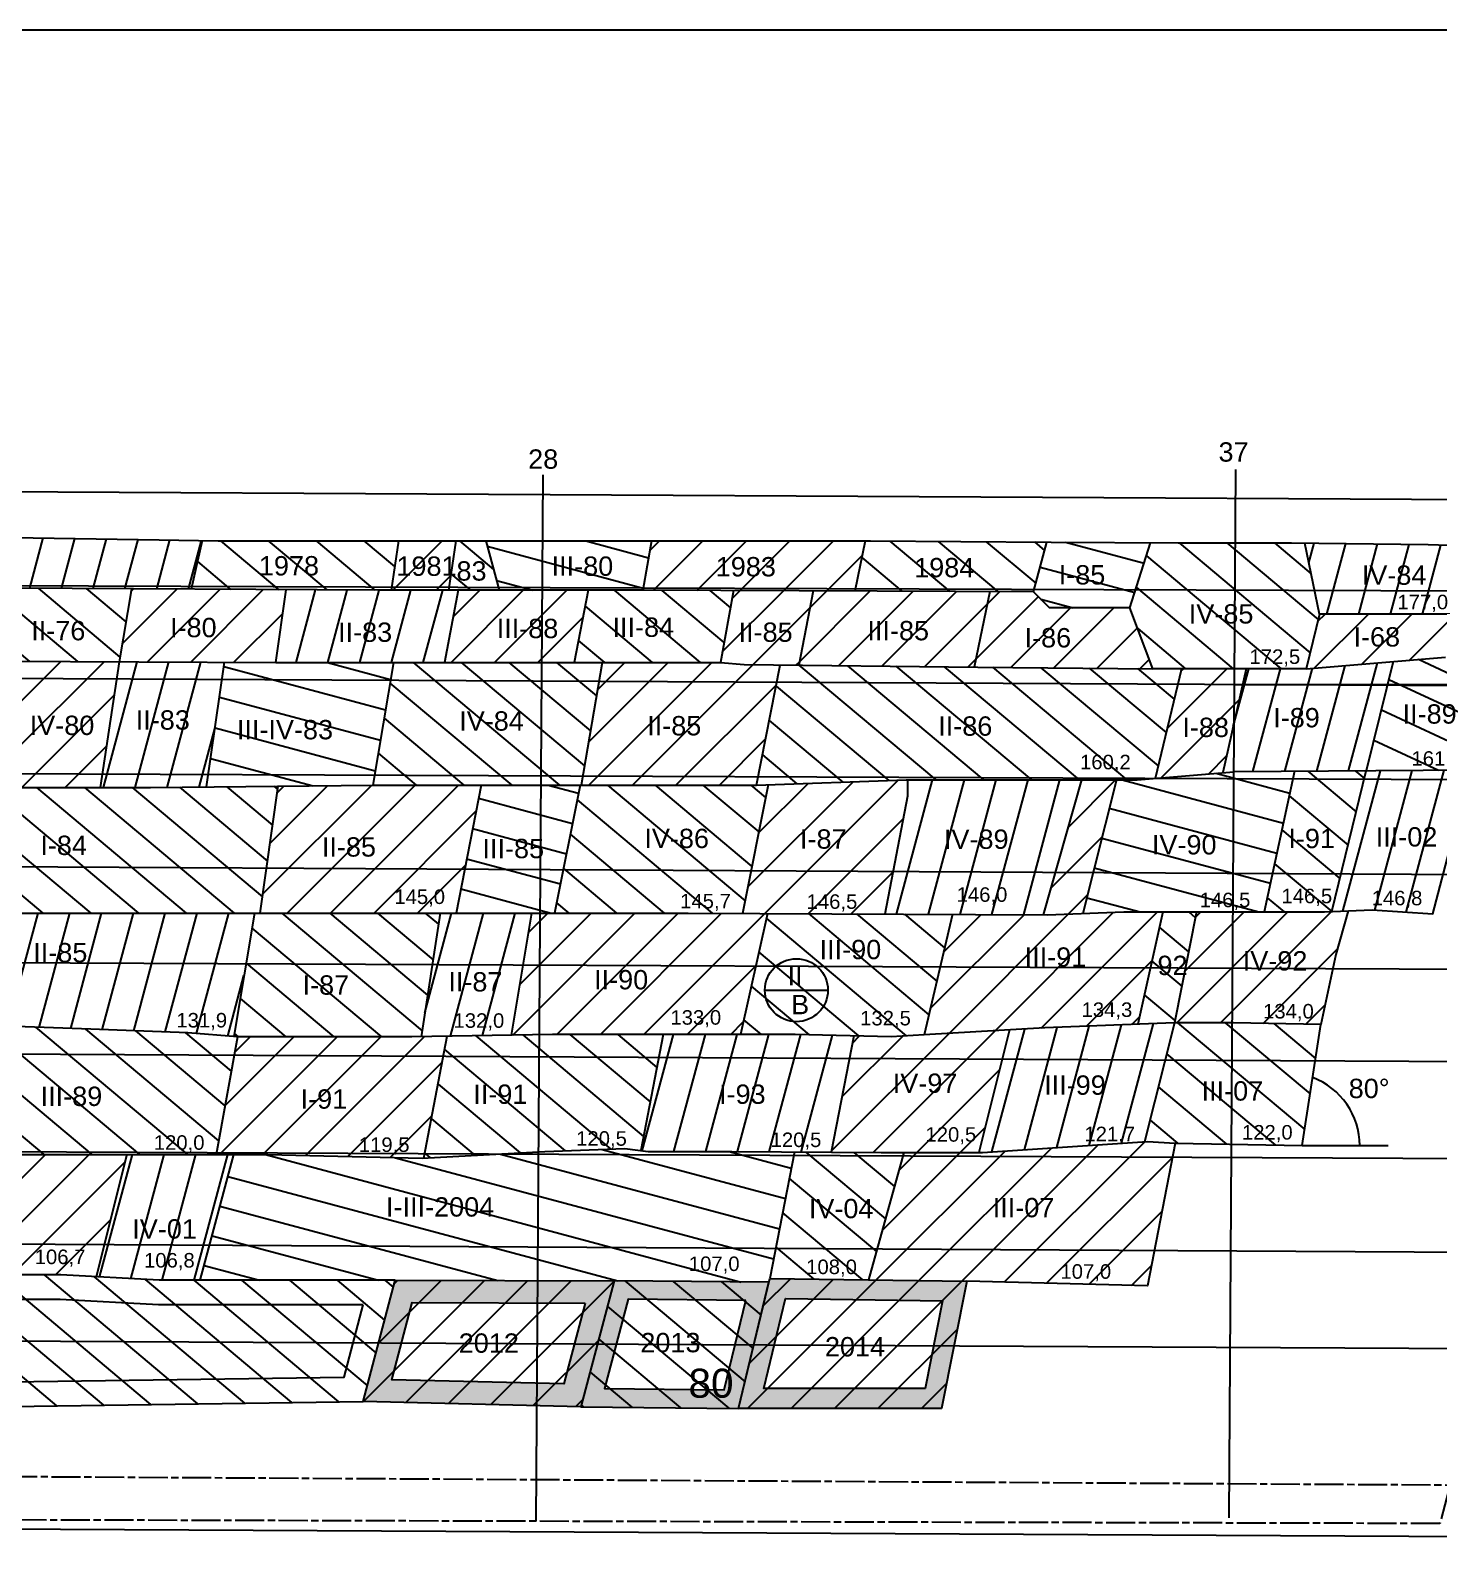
# Model space of a CAD drawing. Header units: millimetres. Extents: x 2676 to 4143, y 514 to 1947.
# Drawn here: x 3362.7 to 3653.8, y 892.8 to 1205.2 of the extents above; entities that cross this region are included whole.
import ezdxf

# ---------------------------------------------------------------- set-up
doc = ezdxf.new("R2010")
doc.units = ezdxf.units.MM
doc.header["$LTSCALE"] = 0.5
doc.linetypes.add('ACAD_ISO08W100', pattern=[36, 24, -3, 6, -3])
doc.layers.add('горный отвод', color=7, linetype='Continuous')
doc.styles.get("Standard").update_dxf_attribs({"font": 'arial.ttf'})
pattern_1 = [(75, (-3797.864, -1736.868), (-6.133629, 1.643501), [])]
pattern_2 = [(140, (-3797.864, -1736.868), (-4.0817013, -4.864382), [])]
pattern_3 = [(45, (-3797.864, -1736.868), (-4.490128, 4.490128), [])]
pattern_4 = [(165, (-3797.864, -1736.868), (-1.643501, -6.133629), [])]

msp = doc.modelspace()

# ---------------------------------------------------------------- hatches: boundary and pattern name
at = {"layer": 'горный отвод', "ltscale": 0.5}
h = msp.add_hatch(dxfattribs=at)
h.set_pattern_fill('ANSI31', color=256, scale=2, angle=30)
h.set_pattern_definition(pattern_1)
h.paths.add_polyline_path([(3358.37, 1089.8), (3358.44, 1100.29), (3341.78, 1100.47), (3325.5, 1100.89), (3293.31, 1101.73), (3274.8, 1101.73), (3273.52, 1089.8)])
h.paths.add_polyline_path([(3358.98, 1100.28), (3358.44, 1100.29), (3358.37, 1089.8), (3358.7, 1089.8), (3396.01, 1089.58), (3398.26, 1099.64), (3389.37, 1099.82)])
h = msp.add_hatch(dxfattribs=at)
h.set_pattern_fill('ANSI31', color=256, scale=2, angle=95)
h.set_pattern_definition(pattern_2)
h.paths.add_polyline_path([(3438.84, 1099.57), (3422.63, 1099.57), (3401.56, 1099.57), (3398.26, 1099.64), (3396.01, 1089.58), (3434.71, 1089.36), (3437.29, 1089.36)])
h = msp.add_hatch(dxfattribs=at)
h.set_pattern_fill('ANSI31', color=256, scale=2)
h.set_pattern_definition(pattern_3)
h.paths.add_polyline_path([(3437.29, 1089.36), (3449.17, 1089.36), (3450.69, 1099.57), (3441.59, 1099.57), (3438.84, 1099.57)])
h = msp.add_hatch(dxfattribs=at)
h.set_pattern_fill('ANSI31', color=256, scale=2, angle=95)
h.set_pattern_definition(pattern_2)
h.paths.add_polyline_path([(3449.17, 1089.36), (3459.62, 1089.36), (3456.88, 1099.57), (3450.69, 1099.57)])
h = msp.add_hatch(dxfattribs=at)
h.set_pattern_fill('ANSI31', color=256, scale=2, angle=120)
h.set_pattern_definition(pattern_4)
h.paths.add_polyline_path([(3468.62, 1099.57), (3462.78, 1099.57), (3456.88, 1099.57), (3459.62, 1089.36), (3468.56, 1089.36)])
h.paths.add_polyline_path([(3489.33, 1089.36), (3491.13, 1099.57), (3468.62, 1099.57), (3468.56, 1089.36)])
h = msp.add_hatch(dxfattribs=at)
h.set_pattern_fill('ANSI31', color=256, scale=2)
h.set_pattern_definition(pattern_3)
h.paths.add_polyline_path([(3533.16, 1089.2), (3535.3, 1099.57), (3491.72, 1099.57), (3491.13, 1099.57), (3489.33, 1089.36)])
h = msp.add_hatch(dxfattribs=at)
h.set_pattern_fill('ANSI31', color=256, scale=2, angle=95)
h.set_pattern_definition(pattern_2)
h.paths.add_polyline_path([(3570.08, 1089.06), (3572.8, 1099.33), (3536.38, 1099.57), (3535.3, 1099.57), (3533.16, 1089.2)])
h = msp.add_hatch(dxfattribs=at)
h.set_pattern_fill('ANSI31', color=256, scale=2, angle=120)
h.set_pattern_definition(pattern_4)
h.paths.add_polyline_path([(3573.7, 1099.32), (3572.8, 1099.33), (3570.08, 1089.06), (3573.36, 1085.73), (3589.99, 1085.73), (3594.28, 1099.18)])
h = msp.add_hatch(dxfattribs=at)
h.set_pattern_fill('ANSI31', color=256, scale=2, angle=95)
h.set_pattern_definition(pattern_2)
h.paths.add_polyline_path([(3611.81, 1099.14), (3599.99, 1099.14), (3594.28, 1099.18), (3589.99, 1085.73), (3594.71, 1073.15), (3611.64, 1073.15)])
h.paths.add_polyline_path([(3611.64, 1073.15), (3626.42, 1073.15), (3629.2, 1084.45), (3626.15, 1099.11), (3623.37, 1099.14), (3611.81, 1099.14)])
h = msp.add_hatch(dxfattribs=at)
h.set_pattern_fill('ANSI31', color=256, scale=2, angle=30)
h.set_pattern_definition(pattern_1)
h.paths.add_polyline_path([(3629.2, 1084.45), (3657.95, 1084.45), (3659.4, 1089.14), (3661.73, 1098.48), (3651.64, 1098.81), (3626.15, 1099.11)])
h = msp.add_hatch(dxfattribs=at)
h.set_pattern_fill('ANSI31', color=256, scale=2, angle=95)
h.set_pattern_definition(pattern_2)
h.paths.add_polyline_path([(3356.19, 1074.69), (3356.89, 1074.69), (3358.27, 1074.68), (3358.34, 1085.68)])
h.paths.add_polyline_path([(3381.1, 1074.58), (3383.64, 1089.66), (3359.15, 1089.8), (3358.34, 1085.68), (3358.27, 1074.68)])
h = msp.add_hatch(dxfattribs=at)
h.set_pattern_fill('ANSI31', color=256, scale=2)
h.set_pattern_definition(pattern_3)
h.paths.add_polyline_path([(3413.51, 1074.44), (3415.61, 1089.47), (3383.64, 1089.66), (3381.1, 1074.58)])
h = msp.add_hatch(dxfattribs=at)
h.set_pattern_fill('ANSI31', color=256, scale=2, angle=30)
h.set_pattern_definition(pattern_1)
h.paths.add_polyline_path([(3448.33, 1074.44), (3451.16, 1089.36), (3434.71, 1089.36), (3415.61, 1089.47), (3413.51, 1074.44)])
h = msp.add_hatch(dxfattribs=at)
h.set_pattern_fill('ANSI31', color=256, scale=2)
h.set_pattern_definition(pattern_3)
h.paths.add_polyline_path([(3451.16, 1089.36), (3448.33, 1074.44), (3468.46, 1074.44), (3468.56, 1089.36)])
h.paths.add_polyline_path([(3468.46, 1074.44), (3470.05, 1074.44), (3475.11, 1074.44), (3478.04, 1089.36), (3468.56, 1089.36)])
h = msp.add_hatch(dxfattribs=at)
h.set_pattern_fill('ANSI31', color=256, scale=2, angle=95)
h.set_pattern_definition(pattern_2)
h.paths.add_polyline_path([(3478.04, 1089.36), (3475.11, 1074.44), (3505.35, 1074.44), (3508.06, 1089.29), (3489.33, 1089.36)])
h = msp.add_hatch(dxfattribs=at)
h.set_pattern_fill('ANSI31', color=256, scale=2)
h.set_pattern_definition(pattern_3)
h.paths.add_polyline_path([(3508.06, 1089.29), (3505.35, 1074.44), (3510.26, 1073.99), (3521.55, 1073.87), (3524.56, 1089.23)])
h = msp.add_hatch(dxfattribs=at)
h.set_pattern_fill('ANSI31', color=256, scale=2)
h.set_pattern_definition(pattern_3)
h.paths.add_polyline_path([(3524.56, 1089.23), (3521.55, 1073.87), (3557.79, 1073.48), (3561.06, 1089.09)])
h = msp.add_hatch(dxfattribs=at)
h.set_pattern_fill('ANSI31', color=256, scale=2)
h.set_pattern_definition(pattern_3)
h.paths.add_polyline_path([(3573.36, 1085.73), (3570.08, 1089.06), (3561.06, 1089.09), (3557.79, 1073.48), (3558.55, 1073.47), (3594.71, 1073.15), (3589.99, 1085.73)])
h = msp.add_hatch(dxfattribs=at)
h.set_pattern_fill('ANSI31', color=256, scale=2, angle=110)
h.set_pattern_definition([(155, (-3797.864, -1736.868), (-2.683626, -5.7550544), [])])
h.paths.add_polyline_path([(3660.38, 1052.19), (3665.39, 1071.83), (3670.18, 1089.14), (3667.05, 1089.14), (3663.64, 1075.55), (3655.19, 1075.55), (3644.43, 1074.65), (3638.84, 1052.04)])
h.paths.add_polyline_path([(3655.19, 1075.55), (3663.64, 1075.55), (3667.05, 1089.14), (3659.4, 1089.14)], flags=17)
h = msp.add_hatch(dxfattribs=at)
h.set_pattern_fill('ANSI31', color=256, scale=2)
h.set_pattern_definition(pattern_3)
h.paths.add_polyline_path([(3629.2, 1084.45), (3626.42, 1073.15), (3655.19, 1075.55), (3657.95, 1084.45)])
h = msp.add_hatch(dxfattribs=at)
h.set_pattern_fill('ANSI31', color=256, scale=2)
h.set_pattern_definition(pattern_3)
h.paths.add_polyline_path([(3358.11, 1048.58), (3377.15, 1048.58), (3381.1, 1074.58), (3362.32, 1074.66)])
h = msp.add_hatch(dxfattribs=at)
h.set_pattern_fill('ANSI31', color=256, scale=2, angle=30)
h.set_pattern_definition(pattern_1)
h.paths.add_polyline_path([(3402.89, 1074.49), (3381.1, 1074.58), (3377.15, 1048.58), (3387.59, 1048.58), (3399.13, 1048.7)])
h = msp.add_hatch(dxfattribs=at)
h.set_pattern_fill('ANSI31', color=256, scale=2, angle=120)
h.set_pattern_definition(pattern_4)
h.paths.add_polyline_path([(3413.51, 1074.44), (3402.89, 1074.49), (3399.13, 1048.7), (3433.53, 1049.07), (3437.78, 1074.44)])
h = msp.add_hatch(dxfattribs=at)
h.set_pattern_fill('ANSI31', color=256, scale=2, angle=95)
h.set_pattern_definition(pattern_2)
h.paths.add_polyline_path([(3468.3, 1049.07), (3468.46, 1074.44), (3437.78, 1074.44), (3433.53, 1049.07)])
h.paths.add_polyline_path([(3480.91, 1074.44), (3470.05, 1074.44), (3468.46, 1074.44), (3468.3, 1049.07), (3476.58, 1049.07)])
h = msp.add_hatch(dxfattribs=at)
h.set_pattern_fill('ANSI31', color=256, scale=2)
h.set_pattern_definition(pattern_3)
h.paths.add_polyline_path([(3480.91, 1074.44), (3476.58, 1049.07), (3478.26, 1049.07), (3512.79, 1049.07), (3517.74, 1073.91), (3510.26, 1073.99), (3505.35, 1074.44)])
h = msp.add_hatch(dxfattribs=at)
h.set_pattern_fill('ANSI31', color=256, scale=2, angle=30)
h.set_pattern_definition(pattern_1)
h.paths.add_polyline_path([(3611.5, 1051.86), (3638.84, 1052.04), (3644.43, 1074.65), (3626.42, 1073.15), (3614.03, 1073.15), (3611.57, 1062.2)])
h.paths.add_polyline_path([(3609.19, 1051.67), (3611.5, 1051.86), (3611.57, 1062.2)])
h = msp.add_hatch(dxfattribs=at)
h.set_pattern_fill('ANSI31', color=256, scale=2, angle=95)
h.set_pattern_definition(pattern_2)
h.paths.add_polyline_path([(3543.75, 1050.14), (3591.48, 1050.14), (3595.18, 1050.46), (3600.67, 1073.15), (3594.71, 1073.15), (3558.55, 1073.47), (3517.74, 1073.91), (3512.79, 1049.07)])
h = msp.add_hatch(dxfattribs=at)
h.set_pattern_fill('ANSI31', color=256, scale=2)
h.set_pattern_definition(pattern_3)
h.paths.add_polyline_path([(3595.18, 1050.46), (3609.19, 1051.67), (3611.57, 1062.2), (3611.64, 1073.15), (3600.67, 1073.15)])
h.paths.add_polyline_path([(3611.57, 1062.2), (3614.03, 1073.15), (3611.64, 1073.15)])
h = msp.add_hatch(dxfattribs=at)
h.set_pattern_fill('ANSI31', color=256, scale=2)
h.set_pattern_definition(pattern_3)
h.paths.add_polyline_path([(3515.2, 1049.16), (3509.96, 1022.56), (3539.33, 1022.43), (3544.06, 1046.77), (3544.06, 1050.14), (3543.75, 1050.14)])
h = msp.add_hatch(dxfattribs=at)
h.set_pattern_fill('ANSI31', color=256, scale=2, angle=30)
h.set_pattern_definition(pattern_1)
h.paths.add_polyline_path([(3544.06, 1050.14), (3544.06, 1046.77), (3539.33, 1022.43), (3572.1, 1022.29), (3580, 1050.14)])
h = msp.add_hatch(dxfattribs=at)
h.set_pattern_fill('ANSI31', color=256, scale=2)
h.set_pattern_definition(pattern_3)
h.paths.add_polyline_path([(3587.2, 1050.14), (3580, 1050.14), (3572.1, 1022.29), (3572.92, 1022.29), (3580.27, 1022.55)])
h = msp.add_hatch(dxfattribs=at)
h.set_pattern_fill('ANSI31', color=256, scale=2, angle=120)
h.set_pattern_definition(pattern_4)
h.paths.add_polyline_path([(3611.32, 1022.86), (3617.75, 1022.86), (3624.03, 1051.94), (3611.5, 1051.86)])
h.paths.add_polyline_path([(3591.48, 1050.14), (3587.2, 1050.14), (3580.27, 1022.55), (3588.76, 1022.86), (3611.32, 1022.86), (3611.5, 1051.86), (3611.45, 1051.86)])
h = msp.add_hatch(dxfattribs=at)
h.set_pattern_fill('ANSI31', color=256, scale=2, angle=95)
h.set_pattern_definition(pattern_2)
h.paths.add_polyline_path([(3617.75, 1022.86), (3620.63, 1022.86), (3630.18, 1022.86), (3631.69, 1022.92), (3638.84, 1052.04), (3624.03, 1051.94)])
h = msp.add_hatch(dxfattribs=at)
h.set_pattern_fill('ANSI31', color=256, scale=2, angle=30)
h.set_pattern_definition(pattern_1)
h.paths.add_polyline_path([(3631.69, 1022.92), (3640.05, 1023.27), (3652.6, 1022.45), (3660.38, 1052.19), (3638.84, 1052.04)])
h = msp.add_hatch(dxfattribs=at)
h.set_pattern_fill('ANSI31', color=256, scale=2, angle=95)
h.set_pattern_definition(pattern_2)
h.paths.add_polyline_path([(3335.19, 1048.58), (3331.99, 1048.58), (3327.67, 1022.61), (3332.56, 1022.61), (3357.94, 1022.61), (3358.11, 1048.58)])
h.paths.add_polyline_path([(3387.49, 1022.61), (3410.25, 1022.61), (3413.97, 1048.86), (3387.59, 1048.58), (3358.11, 1048.58), (3357.94, 1022.61)])
h = msp.add_hatch(dxfattribs=at)
h.set_pattern_fill('ANSI31', color=256, scale=2)
h.set_pattern_definition(pattern_3)
h.paths.add_polyline_path([(3413.97, 1048.86), (3410.25, 1022.61), (3449.17, 1022.61), (3450.72, 1022.61), (3455.9, 1049.07), (3433.53, 1049.07)])
h = msp.add_hatch(dxfattribs=at)
h.set_pattern_fill('ANSI31', color=256, scale=2, angle=120)
h.set_pattern_definition(pattern_4)
h.paths.add_polyline_path([(3476.38, 1049.07), (3468.3, 1049.07), (3468.13, 1022.61), (3471.08, 1022.61)])
h.paths.add_polyline_path([(3468.3, 1049.07), (3455.9, 1049.07), (3450.72, 1022.61), (3468.13, 1022.61)])
h = msp.add_hatch(dxfattribs=at)
h.set_pattern_fill('ANSI31', color=256, scale=2, angle=95)
h.set_pattern_definition(pattern_2)
h.paths.add_polyline_path([(3498.69, 1022.61), (3509.96, 1022.56), (3515.2, 1049.16), (3512.79, 1049.07), (3478.26, 1049.07), (3476.38, 1049.07), (3471.08, 1022.61)])
h = msp.add_hatch(dxfattribs=at)
h.set_pattern_fill('ANSI31', color=256, scale=2, angle=30)
h.set_pattern_definition(pattern_1)
h.paths.add_polyline_path([(3357.94, 1022.61), (3357.79, 999.22), (3375.27, 998.59), (3395.27, 997.87), (3404.8, 997.1), (3409.05, 1022.61), (3387.49, 1022.61)])
h.paths.add_polyline_path([(3353.89, 999.36), (3357.79, 999.22), (3357.94, 1022.61), (3332.56, 1022.61), (3314.03, 1022.61), (3310.45, 999.36), (3328.04, 999.36)])
h = msp.add_hatch(dxfattribs=at)
h.set_pattern_fill('ANSI31', color=256, scale=2, angle=95)
h.set_pattern_definition(pattern_2)
h.paths.add_polyline_path([(3409.05, 1022.61), (3404.8, 997.1), (3405.55, 997.04), (3441.56, 997.04), (3443.52, 997.07), (3447.47, 1022.61)])
h = msp.add_hatch(dxfattribs=at)
h.set_pattern_fill('ANSI31', color=256, scale=2, angle=30)
h.set_pattern_definition(pattern_1)
h.paths.add_polyline_path([(3443.52, 997.07), (3462.09, 997.39), (3466.35, 1022.61), (3449.17, 1022.61), (3447.47, 1022.61)])
h = msp.add_hatch(dxfattribs=at)
h.set_pattern_fill('ANSI31', color=256, scale=2)
h.set_pattern_definition(pattern_3)
h.paths.add_polyline_path([(3493.56, 997.54), (3509.49, 997.54), (3515.1, 1022.54), (3498.69, 1022.61), (3468.13, 1022.61), (3467.97, 997.49), (3470.69, 997.54)])
h.paths.add_polyline_path([(3468.13, 1022.61), (3466.35, 1022.61), (3462.09, 997.39), (3467.97, 997.49)])
h = msp.add_hatch(dxfattribs=at)
h.set_pattern_fill('ANSI31', color=256, scale=2, angle=95)
h.set_pattern_definition(pattern_2)
h.paths.add_polyline_path([(3515.1, 1022.54), (3509.49, 997.54), (3520.84, 997.54), (3540.66, 997.07), (3547.47, 997.46), (3553.34, 1022.37)])
h = msp.add_hatch(dxfattribs=at)
h.set_pattern_fill('ANSI31', color=256, scale=2)
h.set_pattern_definition(pattern_3)
h.paths.add_polyline_path([(3572.92, 1022.29), (3553.34, 1022.37), (3547.47, 997.46), (3572.44, 998.88), (3591.66, 999.65), (3596.78, 1022.86), (3588.76, 1022.86)])
h = msp.add_hatch(dxfattribs=at)
h.set_pattern_fill('ANSI31', color=256, scale=2, angle=95)
h.set_pattern_definition(pattern_2)
h.paths.add_polyline_path([(3603.74, 1022.86), (3596.78, 1022.86), (3591.66, 999.65), (3599.19, 999.95)])
h = msp.add_hatch(dxfattribs=at)
h.set_pattern_fill('ANSI31', color=256, scale=2)
h.set_pattern_definition(pattern_3)
h.paths.add_polyline_path([(3611.17, 999.95), (3611.39, 999.95), (3629.44, 999.58), (3632.54, 1014.04), (3635.12, 1023.07), (3630.18, 1022.86), (3620.63, 1022.86), (3611.32, 1022.86)])
h.paths.add_polyline_path([(3611.32, 1022.86), (3603.74, 1022.86), (3599.19, 999.95), (3611.17, 999.95)])
h = msp.add_hatch(dxfattribs=at)
h.set_pattern_fill('ANSI31', color=256, scale=2, angle=30)
h.set_pattern_definition(pattern_1)
h.paths.add_polyline_path([(3558.8, 973.11), (3559.52, 973.11), (3593.03, 975.36), (3599.19, 999.95), (3572.44, 998.88), (3565.08, 998.46)])
h = msp.add_hatch(dxfattribs=at)
h.set_pattern_fill('ANSI31', color=256, scale=2, angle=95)
h.set_pattern_definition(pattern_2)
h.paths.add_polyline_path([(3629.44, 999.58), (3611.39, 999.95), (3611.17, 999.95), (3611.01, 974.84), (3625.61, 974.55)])
h.paths.add_polyline_path([(3593.03, 975.36), (3593.6, 975.39), (3599.33, 975.08), (3611.01, 974.84), (3611.17, 999.95), (3599.19, 999.95)])
h = msp.add_hatch(dxfattribs=at)
h.set_pattern_fill('ANSI31', color=256, scale=2, angle=95)
h.set_pattern_definition(pattern_2)
h.paths.add_polyline_path([(3357.79, 999.22), (3357.62, 972.69), (3401.15, 972.69), (3405.55, 997.04), (3395.27, 997.87), (3375.27, 998.59)])
h.paths.add_polyline_path([(3357.79, 999.22), (3353.89, 999.36), (3353.39, 999.36), (3348.49, 972.69), (3357.62, 972.69)])
h = msp.add_hatch(dxfattribs=at)
h.set_pattern_fill('ANSI31', color=256, scale=2)
h.set_pattern_definition(pattern_3)
h.paths.add_polyline_path([(3401.15, 972.69), (3411.82, 972.69), (3443.74, 971.92), (3444.09, 971.94), (3448.89, 997.16), (3441.56, 997.04), (3405.55, 997.04)])
h = msp.add_hatch(dxfattribs=at)
h.set_pattern_fill('ANSI31', color=256, scale=2, angle=95)
h.set_pattern_definition(pattern_2)
h.paths.add_polyline_path([(3467.81, 973.24), (3469.1, 973.31), (3485.62, 973.95), (3488.93, 973.51), (3493.56, 997.54), (3470.69, 997.54), (3467.97, 997.49)])
h.paths.add_polyline_path([(3467.97, 997.49), (3448.89, 997.16), (3444.09, 971.94), (3467.81, 973.24)])
h = msp.add_hatch(dxfattribs=at)
h.set_pattern_fill('ANSI31', color=256, scale=2, angle=30)
h.set_pattern_definition(pattern_1)
h.paths.add_polyline_path([(3528.28, 973.17), (3532.92, 997.25), (3520.84, 997.54), (3493.56, 997.54), (3488.93, 973.51), (3490.4, 973.31), (3507.74, 973.31)])
h = msp.add_hatch(dxfattribs=at)
h.set_pattern_fill('ANSI31', color=256, scale=2)
h.set_pattern_definition(pattern_3)
h.paths.add_polyline_path([(3540.66, 997.07), (3532.92, 997.25), (3528.28, 973.17), (3538.58, 973.11), (3558.8, 973.11), (3565.08, 998.46), (3547.47, 997.46)])
h = msp.add_hatch(dxfattribs=at)
h.set_pattern_fill('ANSI31', color=256, scale=2)
h.set_pattern_definition(pattern_3)
h.paths.add_polyline_path([(3593.61, 945.57), (3599.33, 975.08), (3593.6, 975.39), (3559.52, 973.11), (3543.27, 973.11), (3535.95, 946.79), (3556.32, 946.49)])
h = msp.add_hatch(dxfattribs=at)
h.set_pattern_fill('ANSI31', color=256, scale=2)
h.set_pattern_definition(pattern_3)
h.paths.add_polyline_path([(3319.73, 972.69), (3315.75, 953.74), (3315.2, 947.66), (3320.66, 947.8), (3357.46, 947.8), (3357.62, 972.69)])
h.paths.add_polyline_path([(3357.46, 947.8), (3369.05, 947.8), (3376.33, 947.41), (3382.67, 972.69), (3357.62, 972.69)])
h = msp.add_hatch(dxfattribs=at)
h.set_pattern_fill('ANSI31', color=256, scale=2, angle=30)
h.set_pattern_definition(pattern_1)
h.paths.add_polyline_path([(3376.33, 947.41), (3389.36, 946.71), (3397.83, 946.71), (3404.8, 972.69), (3382.67, 972.69)])
h = msp.add_hatch(dxfattribs=at)
h.set_pattern_fill('ANSI31', color=256, scale=2, angle=120)
h.set_pattern_definition(pattern_4)
h.paths.add_polyline_path([(3438.15, 946.71), (3467.64, 946.64), (3467.81, 973.24), (3443.74, 971.92), (3411.82, 972.69), (3404.8, 972.69), (3397.83, 946.71)])
h.paths.add_polyline_path([(3467.64, 946.64), (3483.39, 946.6), (3515.39, 946.28), (3515.58, 947.09), (3520.66, 973.23), (3507.74, 973.31), (3490.4, 973.31), (3485.62, 973.95), (3469.1, 973.31), (3467.81, 973.24)])
h = msp.add_hatch(dxfattribs=at)
h.set_pattern_fill('ANSI31', color=256, scale=2, angle=95)
h.set_pattern_definition(pattern_2)
h.paths.add_polyline_path([(3515.58, 947.09), (3535.95, 946.79), (3543.27, 973.11), (3538.58, 973.11), (3520.66, 973.23)])
h = msp.add_hatch(color=3, dxfattribs=at)
h.dxf.hatch_style = 1
h.paths.add_polyline_path([(3270.57, 946.8), (3182.6, 948.04), (3187.9, 919.97), (3218.91, 919.97), (3255.1, 920.42), (3275.05, 920.01)])
h.paths.add_polyline_path([(3266.57, 942.14), (3269.46, 924.84), (3255.11, 925.13), (3218.88, 924.68), (3191.8, 924.68), (3188.3, 943.24)], flags=16)
h.paths.add_polyline_path([(3467.64, 946.64), (3438.15, 946.71), (3431.5, 921.66), (3467.47, 920.79), (3467.5, 925.4), (3437.46, 926.13), (3441.69, 942.1), (3467.61, 942.03)])
h.paths.add_polyline_path([(3483.39, 946.6), (3467.64, 946.64), (3467.61, 942.03), (3477.41, 942), (3473.01, 925.27), (3467.5, 925.4), (3467.47, 920.79), (3476.54, 920.57)])
h = msp.add_hatch(dxfattribs=at)
h.set_pattern_fill('ANSI31', color=256, scale=2, angle=95)
h.set_pattern_definition(pattern_2)
h.paths.add_polyline_path([(3357.46, 947.8), (3320.66, 947.8), (3293.53, 947.11), (3270.57, 946.8), (3275.05, 920.01), (3321.28, 920.01), (3357.28, 920.6)])
h.paths.add_polyline_path([(3438.15, 946.71), (3397.83, 946.71), (3389.36, 946.71), (3369.05, 947.8), (3357.46, 947.8), (3357.28, 920.6), (3363.57, 920.7), (3431.5, 921.66)])
h = msp.add_hatch(dxfattribs=at)
h.set_pattern_fill('ANSI31', color=256, scale=2)
h.set_pattern_definition(pattern_3)
h.paths.add_polyline_path([(3438.15, 946.71), (3431.5, 921.66), (3467.47, 920.79), (3467.64, 946.64)])
h.paths.add_polyline_path([(3483.39, 946.6), (3467.64, 946.64), (3467.47, 920.79), (3472.02, 920.68), (3476.54, 920.57)])
h = msp.add_hatch(dxfattribs=at)
h.set_pattern_fill('ANSI31', color=256, scale=2, angle=95)
h.set_pattern_definition(pattern_2)
h.paths.add_polyline_path([(3515.39, 946.28), (3483.39, 946.6), (3476.54, 920.57), (3509.13, 920.21)])
h = msp.add_hatch(color=30, dxfattribs=at)
h.dxf.hatch_style = 1
h.paths.add_polyline_path([(3515.39, 946.28), (3483.39, 946.6), (3476.54, 920.57), (3509.13, 920.21)])
h.paths.add_polyline_path([(3510.59, 942.53), (3506.15, 924.04), (3481.44, 924.31), (3486.3, 942.78)], flags=16)
h = msp.add_hatch(dxfattribs=at)
h.set_pattern_fill('ANSI31', color=256, scale=2)
h.set_pattern_definition(pattern_3)
h.paths.add_polyline_path([(3515.58, 947.09), (3509.13, 920.21), (3551.05, 920.21), (3556.32, 946.49)])
h = msp.add_hatch(color=5, dxfattribs=at)
h.dxf.hatch_style = 1
h.paths.add_polyline_path([(3515.58, 947.09), (3509.13, 920.21), (3551.05, 920.21), (3556.32, 946.49)])
h.paths.add_polyline_path([(3551.29, 942.43), (3547.67, 924.35), (3514.37, 924.35), (3518.83, 942.91)], flags=16)

# ---------------------------------------------------------------- linework, layer by layer
for p, q in [((3798.69, 1205.16), (3098.35, 1205.16)), ((3829.33, 1107.2), (2693.59, 1113.24)), ((3467.32, 896.88), (3468.71, 1113.21)), ((3610.51, 897.57), (3611.9, 1114.33)), ((3398.26, 1099.64), (3396.01, 1089.58)), ((3438.84, 1099.57), (3437.29, 1089.36)), ((3450.69, 1099.57), (3449.17, 1089.36)), ((3456.88, 1099.57), (3459.62, 1089.36)), ((3491.13, 1099.57), (3489.33, 1089.36)), ((3535.3, 1099.57), (3533.16, 1089.2)), ((2694.54, 1092.76), (3829.56, 1088.65)), ((3383.64, 1089.66), (3381.1, 1074.58)), ((3413.51, 1074.44), (3415.61, 1089.47)), ((3451.16, 1089.36), (3448.33, 1074.44)), ((3478.04, 1089.36), (3475.11, 1074.44)), ((3508.06, 1089.29), (3505.35, 1074.44)), ((3524.56, 1089.23), (3521.55, 1073.87)), ((3561.06, 1089.09), (3557.79, 1073.48)), ((3829.51, 1068.75), (2694.74, 1074.5)), ((3381.1, 1074.58), (3377.15, 1048.58)), ((3399.13, 1048.7), (3402.89, 1074.49)), ((3437.78, 1074.44), (3433.53, 1049.07)), ((3480.91, 1074.44), (3476.58, 1049.07)), ((3644.43, 1074.65), (3638.84, 1052.04)), ((3512.79, 1049.07), (3517.74, 1073.91)), ((3600.67, 1073.15), (3595.18, 1050.46)), ((3614.03, 1073.15), (3609.19, 1051.67)), ((2693.47, 1054.25), (3829.73, 1049.53)), ((3544.06, 1050.14), (3544.06, 1046.77)), ((3580, 1050.14), (3572.1, 1022.29)), ((3587.2, 1050.14), (3580.27, 1022.55)), ((3624.03, 1051.94), (3617.75, 1022.86)), ((3631.69, 1022.92), (3638.84, 1052.04)), ((3410.25, 1022.61), (3413.97, 1048.86)), ((3455.9, 1049.07), (3450.72, 1022.61)), ((3476.38, 1049.07), (3471.08, 1022.61)), ((3515.2, 1049.16), (3509.96, 1022.56)), ((3544.06, 1046.77), (3539.33, 1022.43)), ((3829.89, 1029.59), (2693.11, 1035.87)), ((3409.05, 1022.61), (3404.8, 997.1)), ((3447.47, 1022.61), (3443.52, 997.07)), ((3466.35, 1022.61), (3462.09, 997.39)), ((3515.1, 1022.54), (3509.49, 997.54)), ((3553.34, 1022.37), (3547.47, 997.46)), ((3596.78, 1022.86), (3591.66, 999.65)), ((3603.74, 1022.86), (3599.19, 999.95)), ((2692.95, 1015.46), (3830.17, 1010.25)), ((3514.55, 1006.68), (3527.57, 1006.68)), ((3599.19, 999.95), (3593.03, 975.36)), ((3830.36, 991.05), (2692.39, 996.73)), ((3405.55, 997.04), (3401.15, 972.69)), ((3493.56, 997.54), (3488.93, 973.51)), ((3532.92, 997.25), (3528.28, 973.17)), ((3565.08, 998.46), (3558.8, 973.11)), ((2692.17, 976.54), (3830.07, 971.07)), ((3625.61, 974.55), (3643.34, 974.55)), ((3382.67, 972.69), (3376.33, 947.41)), ((3397.83, 946.71), (3404.8, 972.69)), ((3520.66, 973.23), (3515.58, 947.09)), ((3543.27, 973.11), (3535.95, 946.79)), ((3830.07, 951.51), (2692, 957.9)), ((2692.18, 937.56), (3830.42, 931.72)), ((2692.86, 898.83), (3830.09, 892.84))]:
    msp.add_line(p, q, dxfattribs=at)
at = {"layer": 'горный отвод', "linetype": 'ACAD_ISO08W100', "ltscale": 0.5}
for points in [[(2737.15, 1103.54), (2737.15, 909.81), (3754.3, 903.82), (3754.3, 1107.33), (3754.3, 1107.96)], [(3726.09, 1059.99), (3721.92, 1047.74), (3714.23, 1048.05), (3700.3, 997.18), (3689.95, 998.08), (3675.96, 946.67), (3667.41, 946.67), (3654.07, 896.41), (3127.47, 897.73), (2855.05, 899.87), (2845.06, 950.07), (2836.62, 950.07), (2825.99, 1002.18), (2775.91, 1002.18)]]:
    msp.add_lwpolyline(points, dxfattribs=at)
at = {"layer": 'горный отвод', "ltscale": 0.5}
for points in [[(3358.98, 1100.28), (3389.37, 1099.82), (3401.56, 1099.57), (3422.63, 1099.57), (3441.59, 1099.57), (3462.78, 1099.57), (3491.72, 1099.57), (3536.38, 1099.57), (3573.7, 1099.32), (3599.99, 1099.14), (3623.37, 1099.14), (3651.64, 1098.81), (3662.28, 1098.46)], [(3589.99, 1085.73), (3573.36, 1085.73), (3570.08, 1089.06), (3572.8, 1099.33)], [(3626.42, 1073.15), (3594.71, 1073.15), (3589.99, 1085.73), (3594.28, 1099.18)], [(3657.95, 1084.45), (3629.2, 1084.45), (3626.15, 1099.11)], [(3570.08, 1089.06), (3489.33, 1089.36), (3434.71, 1089.36), (3358.7, 1089.8)], [(3629.2, 1084.45), (3626.42, 1073.15), (3655.19, 1075.55)], [(2742.01, 1078.7), (2745.59, 1053.02), (2799.65, 1052.5), (2846.98, 1052.5), (2920.14, 1051.99), (2978.48, 1051.64), (3019.95, 1051.39), (3073.68, 1050.73), (3125.1, 1050.13), (3173.59, 1049.57), (3219.68, 1048.58), (3274.91, 1048.58), (3335.19, 1048.58), (3387.59, 1048.58), (3433.53, 1049.07), (3478.26, 1049.07), (3512.79, 1049.07), (3543.75, 1050.14), (3591.48, 1050.14), (3611.45, 1051.86)], [(3356.89, 1074.69), (3413.51, 1074.44), (3470.05, 1074.44), (3505.35, 1074.44), (3510.26, 1073.99), (3558.55, 1073.47), (3594.71, 1073.15)], [(3665.39, 1071.83), (3660.38, 1052.19), (3611.45, 1051.86)], [(3611.62, 1069.86), (3708.67, 1069.86), (3704.79, 1050.82)], [(2747.89, 1052.99), (2753.02, 1027.18), (2808.45, 1026.82), (2874.26, 1026.24), (2942.22, 1025.99), (3002.75, 1025.4), (3080.32, 1024.59), (3140.16, 1024.3), (3215.56, 1023.36), (3275.24, 1022.61), (3332.56, 1022.61), (3387.49, 1022.61), (3449.17, 1022.61), (3498.69, 1022.61), (3572.92, 1022.29), (3588.76, 1022.86), (3620.63, 1022.86), (3630.18, 1022.86), (3640.05, 1023.27), (3652.6, 1022.45), (3660.38, 1052.19)], [(3635.12, 1023.07), (3632.54, 1014.04), (3629.44, 999.58), (3611.39, 999.95), (3599.19, 999.95), (3572.44, 998.88), (3547.47, 997.46), (3540.66, 997.07), (3520.84, 997.54), (3493.56, 997.54), (3470.69, 997.54), (3441.56, 997.04), (3405.55, 997.04), (3395.27, 997.87), (3375.27, 998.59), (3353.89, 999.36)], [(2803.93, 976.13), (2860.92, 975.62), (2958.23, 975.01), (3038.58, 974.45), (3074.43, 974.45), (3140, 974.45), (3196.93, 975.47), (3200.56, 972.69), (3280.46, 972.69), (3411.82, 972.69), (3443.74, 971.92), (3469.1, 973.31), (3485.62, 973.95), (3490.4, 973.31), (3507.74, 973.31), (3538.58, 973.11), (3559.52, 973.11), (3593.6, 975.39), (3599.33, 975.08), (3625.61, 974.55), (3629.44, 999.58)], [(3444.09, 971.94), (3448.89, 997.16)], [(3599.33, 975.08), (3593.61, 945.57), (3556.32, 946.49)], [(3438.15, 946.71), (3397.83, 946.71), (3389.36, 946.71), (3369.05, 947.8), (3320.66, 947.8), (3293.53, 947.11), (3270.57, 946.8), (3275.05, 920.01), (3321.28, 920.01), (3363.57, 920.7), (3431.5, 921.66), (3438.15, 946.71)], [(3483.39, 946.6), (3476.54, 920.57), (3431.5, 921.66), (3438.15, 946.71), (3483.39, 946.6)], [(3515.39, 946.28), (3483.39, 946.6), (3476.54, 920.57), (3509.13, 920.21), (3515.39, 946.28)], [(3556.32, 946.49), (3551.05, 920.21), (3509.13, 920.21), (3515.58, 947.09), (3556.32, 946.49)]]:
    msp.add_lwpolyline(points, dxfattribs=at)
at = {"layer": 'горный отвод', "color": 1, "ltscale": 0.5}
msp.add_lwpolyline([(3611.62, 1069.86), (3669.15, 1069.86)], dxfattribs=at)
at = {"layer": 'горный отвод', "ltscale": 0.5}
for points in [[(3431.56, 941.64), (3397.83, 941.64), (3389.22, 941.64), (3368.92, 942.72), (3320.72, 942.72), (3293.63, 942.04), (3276.54, 941.81), (3279.34, 925.08), (3321.24, 925.08), (3363.5, 925.77), (3427.59, 926.68)], [(3477.41, 942), (3473.01, 925.27), (3437.46, 926.13), (3441.69, 942.1)], [(3510.59, 942.53), (3486.3, 942.78), (3481.44, 924.31), (3506.15, 924.04)], [(3551.29, 942.43), (3547.67, 924.35), (3514.37, 924.35), (3518.83, 942.91)]]:
    msp.add_lwpolyline(points, close=True, dxfattribs=at)
msp.add_circle((3521.06, 1006.68), 6.51, dxfattribs=at)
msp.add_arc((3622.41, 974.53), 15.08, 0.0988, 69.2047, dxfattribs=at)

# ---------------------------------------------------------------- texts
at = {"layer": 'горный отвод', "ltscale": 0.5, "attachment_point": 1}
for s, heights, insert, char_height in [('28', [0], (3465.63, 1118.49), 4), ('37', [0], (3608.3, 1119.96), 4), ('1978', [0], (3409.98, 1096.43), 4), ('1981', [0], (3438.41, 1096.35), 4), ('III-80', [0], (3470.48, 1096.35), 4), ('1983', [0], (3504.4, 1096.23), 4), ('83', [0], (3450.82, 1095.36), 4), ('1984', [0], (3545.4, 1096.05), 4), ('I-85', [0], (3575.28, 1094.56), 4), ('IV-84', [0], (3637.92, 1094.5), 4), ('177,0', [0], (3645.27, 1088.44), 3), ('III-84', [0], (3483.06, 1083.73), 4), ('IV-85', [0], (3602.16, 1086.48), 4), ('II-76', [0], (3362.94, 1083.02), 4), ('I-80', [0], (3391.62, 1083.66), 4), ('II-83', [0], (3426.35, 1082.7), 4), ('III-88', [0], (3459.13, 1083.47), 4), ('II-85', [0], (3509.11, 1082.7), 4), ('III-85', [0], (3535.75, 1083.02), 4), ('I-86', [0], (3568.22, 1081.55), 4), ('I-68', [0], (3636.2, 1081.73), 4), ('172,5', [0], (3614.7, 1077.14), 3), ('I-89', [0], (3619.61, 1065.02), 4), ('II-89', [0], (3646.35, 1065.79), 4), ('II-83', [0], (3384.53, 1064.55), 4), ('III-IV-83', [0], (3405.44, 1062.55), 4), ('IV-84', [0], (3451.39, 1064.34), 4), ('II-85', [0], (3490.23, 1063.36), 4), ('II-86', [0], (3550.38, 1063.29), 4), ('I-88', [0], (3600.83, 1063.02), 4), ('161,3', [0], (3648.18, 1056.09), 3), ('160,2', [0], (3579.68, 1055.35), 3), ('IV-86', [0], (3489.65, 1040.06), 4), ('I-91', [0], (3622.74, 1040.05), 4), ('III-02', [0], (3640.8, 1040.38), 4), ('I-84', [0], (3364.82, 1038.63), 4), ('II-85', [0], (3423, 1038.3), 4), ('III-85', [0], (3456.19, 1037.97), 4), ('I-87', [0], (3521.81, 1039.94), 4), ('IV-89', [0], (3551.56, 1039.9), 4), ('IV-90', [0], (3594.54, 1038.75), 4), ('145,0', [0], (3437.97, 1027.5), 3), ('146,0', [0], (3554.18, 1027.95), 3), ('146,5', [0], (3621.31, 1027.66), 3), ('145,7', [0], (3497.04, 1026.6), 3), ('146,5', [0], (3523.17, 1026.5), 3), ('146,5', [0], (3604.4, 1026.84), 3), ('146,8', [0], (3639.95, 1027.23), 3), ('II-85', [0], (3363.36, 1016.44), 4), ('III-90', [0], (3525.87, 1017.09), 4), ('III-91', [0], (3568.24, 1015.53), 4), ('92', [0], (3595.69, 1013.81), 4), ('I-87', [0], (3419.01, 1009.75), 4), ('II-87', [0], (3449.14, 1010.41), 4), ('II-90', [0], (3479.26, 1010.85), 4), ('II', [0], (3519.25, 1011.68), 4), ('В', [0], (3519.98, 1005.71), 4), ('133,0', [0], (3495.03, 1002.55), 3), ('134,3', [0], (3580, 1004.15), 3), ('134,0', [0], (3617.51, 1003.83), 3), ('131,9', [0], (3392.93, 1001.97), 3), ('132,0', [0], (3450.21, 1001.9), 3), ('132,5', [0], (3534.24, 1002.4), 3), ('II-91', [0], (3454.3, 987.18), 4), ('I-93', [0], (3505.08, 987.18), 4), ('III-99', [0], (3572.27, 989.06), 4), ('III-07', [0], (3604.81, 987.85), 4), ('80%%D', [0], (3635.21, 988.37), 4), ('III-89', [0], (3364.88, 986.74), 4), ('I-91', [0], (3418.61, 986.18), 4), ('120,5', [0], (3475.55, 977.52), 3), ('120,5', [0], (3547.74, 978.36), 3), ('121,7', [0], (3580.58, 978.46), 3), ('122,0', [0], (3613.14, 978.8), 3), ('120,0', [0], (3388.26, 976.68), 3), ('119,5', [0], (3430.63, 976.24), 3), ('120,5', [0], (3515.74, 977.25), 3), ('I-III-2004', [0], (3436.25, 963.87), 4), ('III-07', [0], (3561.65, 963.73), 4), ('106,7', [0], (3363.65, 953.05), 3), ('106,8', [0], (3386.24, 952.34), 3), ('107,0', [0], (3498.84, 951.62), 3), ('108,0', [0], (3523.09, 950.98), 3), ('107,0', [0], (3575.63, 950.02), 3), ('2012', [2.04], (3451.29, 935.72), 4), ('2013', [0], (3488.82, 935.82), 4), ('2014', [0], (3526.96, 934.97), 4)]:
    msp.add_mtext_dynamic_manual_height_columns(s, width=2.1867, gutter_width=628.99, heights=heights, dxfattribs=dict(at, insert=insert, char_height=char_height))
at = {"layer": 'горный отвод', "char_height": 4, "width": 13.2102, "attachment_point": 1}
for s, insert in [('IV-80', (3362.62, 1063.44)), ('IV-92', (3613.32, 1014.75)), ('IV-97', (3540.99, 989.45)), ('IV-04', (3523.64, 963.53)), ('IV-01', (3383.82, 959.32))]:
    msp.add_mtext(s, dxfattribs=dict(at, insert=insert))
at = {"layer": 'горный отвод', "color": 1, "ltscale": 0.5}
note = msp.add_mtext_dynamic_manual_height_columns('80\\P', width=28.2598, gutter_width=628.99, heights=[5.84, 0], dxfattribs=dict(at, insert=(2841.51, 928.42), char_height=6, attachment_point=1))

doc.saveas('drawing.dxf')
